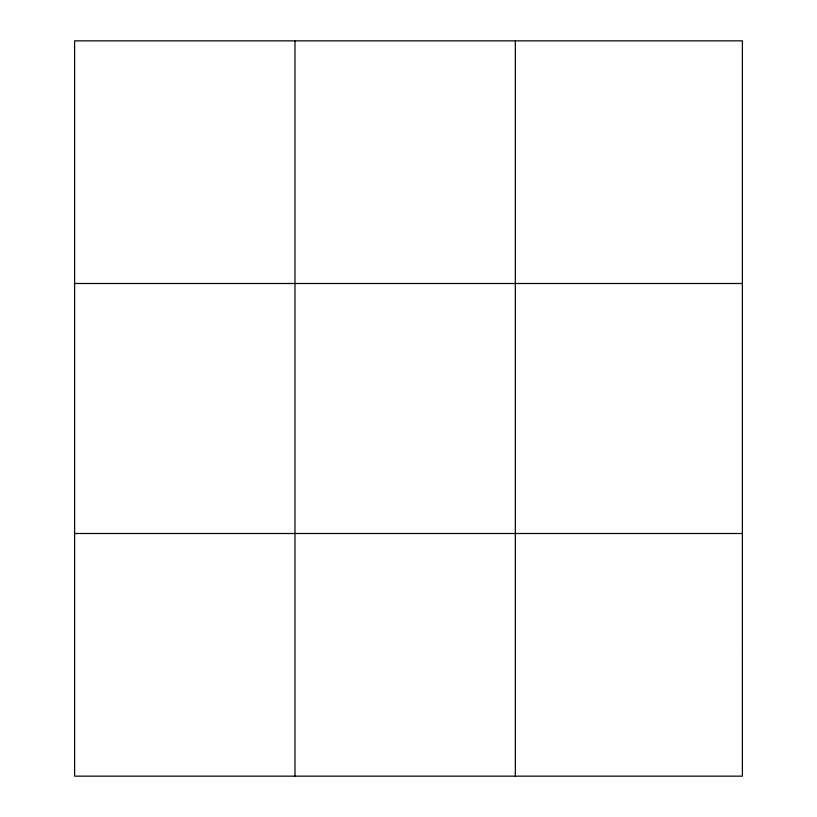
<?xml version="1.0" encoding="UTF-8"?>
<svg xmlns="http://www.w3.org/2000/svg" width="817" height="817" viewBox="0 0 817 817"><rect width="100%" height="100%" fill="white"/><g stroke="black" fill="none" stroke-linecap="round" stroke-linejoin="round"><path stroke-width="1.23" d="M294.978 40.85L294.978 776.15M515.343 40.85L515.343 776.15M74.613 283.499L742.387 283.499M74.613 533.501L742.387 533.501M742.387 654.826L742.387 776.15L74.613 776.15L74.613 40.85L742.387 40.85L742.387 654.826"/></g></svg>
